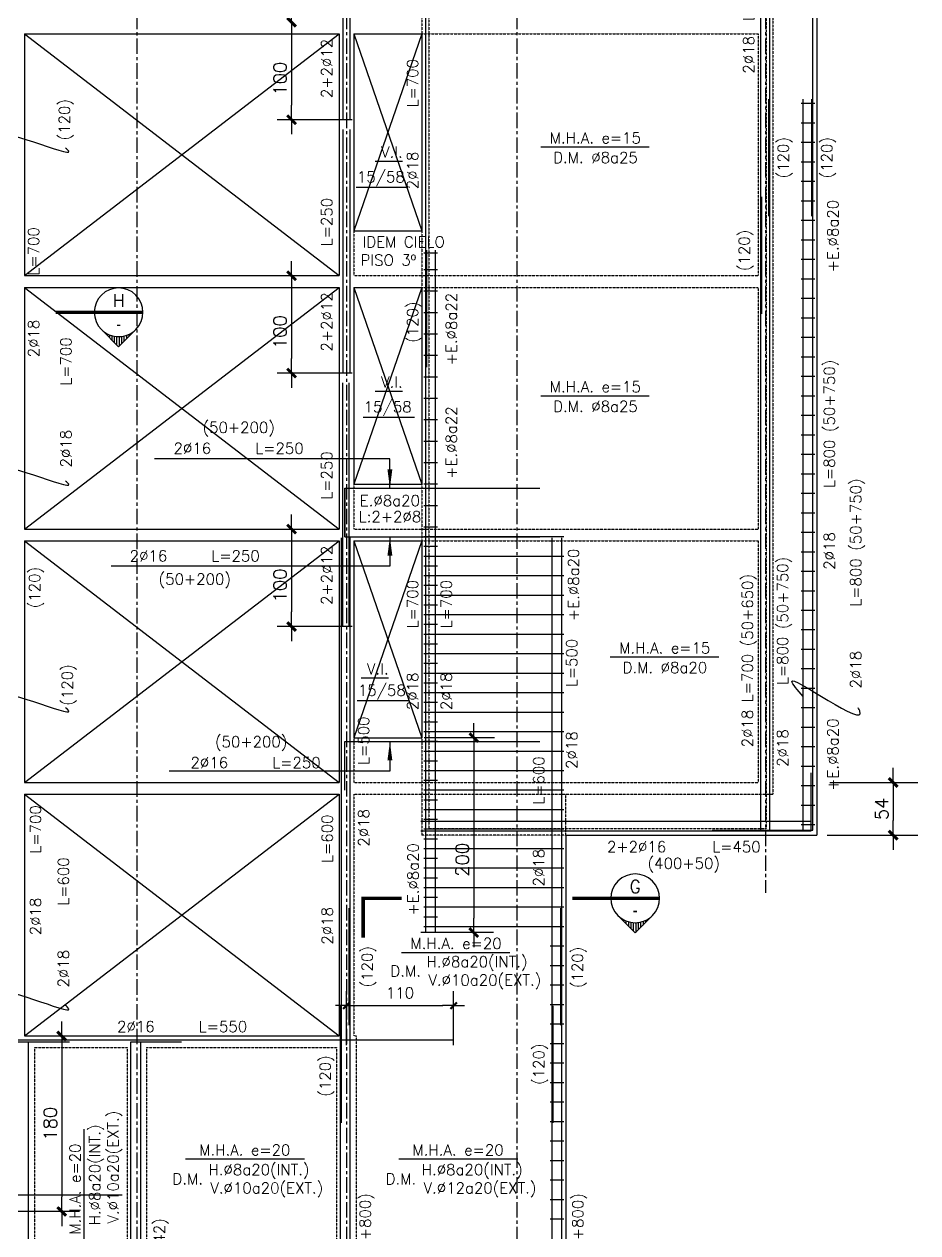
# Model space of a CAD drawing. Header units: millimetres. Extents: x 120 to 6193, y 171 to 3610.
# Drawn here: x 2273 to 3189, y 892 to 2132 of the extents above; entities that cross this region are included whole.
import ezdxf
from ezdxf.enums import TextEntityAlignment as Align

# ---------------------------------------------------------------- set-up
doc = ezdxf.new("R2010")
doc.units = ezdxf.units.MM
doc.header["$LTSCALE"] = 0.5
doc.linetypes.add('CENTER', pattern=[50.8, 31.75, -6.35, 6.35, -6.35])
doc.linetypes.add('DASHED', pattern=[0.75, 0.5, -0.25])
for name, color, linetype in [('CONTORNO', 3, 'Continuous'), ('CONTORNOS', 3, 'Continuous'), ('COTAS1', 2, 'Continuous'), ('Cotas2', 1, 'Continuous'), ('EJES', 1, 'CENTER'), ('fe', 7, 'Continuous'), ('SEGMENTOS1', 2, 'DASHED'), ('TEXTOS-SM', 3, 'Continuous'), ('TEXTOS1', 9, 'Continuous'), ('VANOS', 1, 'Continuous')]:
    doc.layers.add(name, color=color, linetype=linetype)
doc.styles.add('ROMAND', font='romand')
doc.styles.add('ROMANS', font='romans')
doc.styles.add('ROMANS0', font='romans.shx')
doc.styles.get("Standard").update_dxf_attribs({"font": 'techl___.ttf'})
doc.dimstyles.new('ING-50', dxfattribs={"dimscale": 5, "dimtxt": 2.25, "dimasz": 2.25, "dimexe": 3, "dimexo": 0, "dimgap": 1.5, "dimtad": 1, "dimdec": 1, "dimzin": 12, "dimdsep": 46, "dimtxsty": 'ROMANS', "dimblk1": 'TICK1', "dimblk2": 'TICK1', "dimsah": 1, "dimcen": 0.09, "dimclrd": 2, "dimclre": 1, "dimclrt": 3, "dimadec": 1, "dimazin": 3, "dimtfac": 1, "dimtdec": 1, "dimtix": 1, "dimtmove": 2, "dimatfit": 3, "dimfxl": 3, "dimtolj": 1, "dimtzin": 12, "dimarcsym": 0})
doc.dimstyles.new('ING50', dxfattribs={"dimscale": 50, "dimtxt": 0.27, "dimasz": 0.3, "dimexe": 0.2, "dimexo": 1, "dimgap": 0.1, "dimtad": 1, "dimzin": 12, "dimdsep": 46, "dimtxsty": 'ROMANS', "dimblk1": 'TICK1', "dimblk2": 'TICK1', "dimsah": 1, "dimcen": 0.09, "dimse1": 1, "dimse2": 1, "dimclrd": 2, "dimclre": 4, "dimclrt": 3, "dimadec": 0, "dimazin": 0, "dimtfac": 1, "dimtix": 1, "dimtmove": 2, "dimatfit": 3, "dimldrblk": 'TICK1', "dimfxl": 1, "dimtolj": 1, "dimtzin": 12, "dimarcsym": 0})

# ---------------------------------------------------------------- blocks, each defined once
blk = doc.blocks.new('TICK1')
at = {"color": 2}
for points in [[(0, 0), (-1, 0)], [(0, 0), (1, 0)]]:
    blk.add_lwpolyline(points, dxfattribs=at)
at = {"color": 2, "const_width": 0.2}
blk.add_lwpolyline([(-0.3, -0.3), (0.3, 0.3)], dxfattribs=at)
blk = doc.blocks.new('*D12')
at = {"layer": 'COTAS1', "color": 2, "lineweight": -2}
blk.add_line((3164.2, 1339.1), (3164.2, 1315.1), dxfattribs=at)
at = {"layer": 'Defpoints', "color": 0}
for p in [(3175.8, 1354.1), (3164.2, 1300.1), (3175.8, 1300.1)]:
    blk.add_point(p, dxfattribs=at)
at = {"layer": 'COTAS1', "color": 2, "lineweight": -2, "xscale": 15, "yscale": 15, "zscale": 15}
for p, rotation in [((3164.2, 1354.1), 90), ((3164.2, 1300.1), 270)]:
    blk.add_blockref('TICK1', p, dxfattribs=dict(at, rotation=rotation))
at = {"layer": 'COTAS1', "color": 3, "insert": (3152.4, 1327.1), "char_height": 13.5, "attachment_point": 5, "rotation": 90, "style": 'ROMANS'}
blk.add_mtext('\\A1;54', dxfattribs=at)
blk = doc.blocks.new('*D28')
at = {"layer": 'COTAS1', "color": 2, "lineweight": -2}
blk.add_line((2311.3, 1079.1), (2311.3, 929.1), dxfattribs=at)
at = {"layer": 'Defpoints', "color": 0}
for p in [(2322.9, 1094.1), (2311.3, 914.1), (2322.9, 914.1)]:
    blk.add_point(p, dxfattribs=at)
at = {"layer": 'COTAS1', "color": 2, "lineweight": -2, "xscale": 15, "yscale": 15, "zscale": 15}
for p, rotation in [((2311.3, 1094.1), 90), ((2311.3, 914.1), 270)]:
    blk.add_blockref('TICK1', p, dxfattribs=dict(at, rotation=rotation))
at = {"layer": 'COTAS1', "color": 3, "insert": (2299.6, 1004.1), "char_height": 13.5, "attachment_point": 5, "rotation": 90, "style": 'ROMANS'}
blk.add_mtext('\\A1;180', dxfattribs=at)
blk = doc.blocks.new('*D29')
at = {"layer": 'COTAS1', "color": 2, "lineweight": -2}
blk.add_line((2734, 1385.1), (2734, 1215.1), dxfattribs=at)
at = {"layer": 'Defpoints', "color": 0}
for p in [(2745.6, 1400.1), (2734, 1200.1), (2745.6, 1200.1)]:
    blk.add_point(p, dxfattribs=at)
at = {"layer": 'COTAS1', "color": 2, "lineweight": -2, "xscale": 15, "yscale": 15, "zscale": 15}
for p, rotation in [((2734, 1400.1), 90), ((2734, 1200.1), 270)]:
    blk.add_blockref('TICK1', p, dxfattribs=dict(at, rotation=rotation))
at = {"layer": 'COTAS1', "color": 3, "insert": (2722.2, 1274.8), "char_height": 13.5, "attachment_point": 5, "rotation": 90, "style": 'ROMANS'}
blk.add_mtext('\\A1;200', dxfattribs=at)
blk = doc.blocks.new('*D30')
at = {"layer": 'COTAS1', "color": 2, "lineweight": -2}
blk.add_line((2547.1, 1859.1), (2547.1, 1789.1), dxfattribs=at)
at = {"layer": 'Defpoints', "color": 0}
for p in [(2558.7, 1874.1), (2547.1, 1774.1), (2558.7, 1774.1)]:
    blk.add_point(p, dxfattribs=at)
at = {"layer": 'COTAS1', "color": 2, "lineweight": -2, "xscale": 15, "yscale": 15, "zscale": 15}
for p, rotation in [((2547.1, 1874.1), 90), ((2547.1, 1774.1), 270)]:
    blk.add_blockref('TICK1', p, dxfattribs=dict(at, rotation=rotation))
at = {"layer": 'COTAS1', "color": 3, "insert": (2535.3, 1816.2), "char_height": 13.5, "attachment_point": 5, "rotation": 90, "style": 'ROMANS'}
blk.add_mtext('\\A1;100', dxfattribs=at)
blk = doc.blocks.new('*D31')
at = {"layer": 'COTAS1', "color": 2, "lineweight": -2}
blk.add_line((2547.1, 2119.1), (2547.1, 2049.1), dxfattribs=at)
at = {"layer": 'Defpoints', "color": 0}
for p in [(2558.7, 2134.1), (2547.1, 2034.1), (2558.7, 2034.1)]:
    blk.add_point(p, dxfattribs=at)
at = {"layer": 'COTAS1', "color": 2, "lineweight": -2, "xscale": 15, "yscale": 15, "zscale": 15}
for p, rotation in [((2547.1, 2134.1), 90), ((2547.1, 2034.1), 270)]:
    blk.add_blockref('TICK1', p, dxfattribs=dict(at, rotation=rotation))
at = {"layer": 'COTAS1', "color": 3, "insert": (2535.3, 2076.2), "char_height": 13.5, "attachment_point": 5, "rotation": 90, "style": 'ROMANS'}
blk.add_mtext('\\A1;100', dxfattribs=at)
blk = doc.blocks.new('*D32')
at = {"layer": 'COTAS1', "color": 2, "lineweight": -2}
blk.add_line((2547.1, 1599.1), (2547.1, 1529.1), dxfattribs=at)
at = {"layer": 'Defpoints', "color": 0}
for p in [(2558.7, 1614.1), (2547.1, 1514.1), (2558.7, 1514.1)]:
    blk.add_point(p, dxfattribs=at)
at = {"layer": 'COTAS1', "color": 2, "lineweight": -2, "xscale": 15, "yscale": 15, "zscale": 15}
for p, rotation in [((2547.1, 1614.1), 90), ((2547.1, 1514.1), 270)]:
    blk.add_blockref('TICK1', p, dxfattribs=dict(at, rotation=rotation))
at = {"layer": 'COTAS1', "color": 3, "insert": (2535.3, 1556.2), "char_height": 13.5, "attachment_point": 5, "rotation": 90, "style": 'ROMANS'}
blk.add_mtext('\\A1;100', dxfattribs=at)
blk = doc.blocks.new('*D41')
at = {"layer": 'Defpoints', "color": 0, "ltscale": 0.5}
for p in [(2713.3, 1125.2), (2603.3, 1084.7), (2713.3, 1084.7)]:
    blk.add_point(p, dxfattribs=at)
at = {"layer": 'fe', "color": 1, "lineweight": -2, "ltscale": 0.5}
for p, q in [((2603.3, 1084.7), (2603.3, 1140.2)), ((2713.3, 1084.7), (2713.3, 1140.2))]:
    blk.add_line(p, q, dxfattribs=at)
at = {"layer": 'fe', "color": 2, "lineweight": -2, "ltscale": 0.5}
blk.add_line((2614.6, 1125.2), (2702.1, 1125.2), dxfattribs=at)
at = {"layer": 'fe', "color": 2, "lineweight": -2, "ltscale": 0.5, "xscale": 11.25, "yscale": 11.25, "zscale": 11.25, "rotation": 180}
blk.add_blockref('TICK1', (2603.3, 1125.2), dxfattribs=at)
at = {"layer": 'fe', "color": 2, "lineweight": -2, "ltscale": 0.5, "xscale": 11.25, "yscale": 11.25, "zscale": 11.25}
blk.add_blockref('TICK1', (2713.3, 1125.2), dxfattribs=at)
at = {"layer": 'fe', "color": 3, "ltscale": 0.5, "insert": (2658.3, 1138.3), "char_height": 11.25, "attachment_point": 5, "style": 'ROMANS'}
blk.add_mtext('\\A1;110', dxfattribs=at)
blk = doc.blocks.new('FLECHA')
at = {"color": 2}
blk.add_lwpolyline([(0, 0, 0, 5, 0), (19.2, 0, 5, 5, 0)], format="xyseb", dxfattribs=at)
blk = doc.blocks.new('*X84')
at = {"color": 0}
for p, q in [((2590, 1330.5), (2590, 1340.4)), ((2577.5, 1326.9), (2577.5, 1327.9)), ((2580, 1328.2), (2580, 1330.4)), ((2582.5, 1329.2), (2582.5, 1332.9)), ((2585, 1329.9), (2585, 1335.4)), ((2587.5, 1330.3), (2587.5, 1337.9)), ((2592.5, 1330.4), (2592.5, 1338.9)), ((2595, 1330.1), (2595, 1336.4)), ((2597.5, 1329.5), (2597.5, 1333.9)), ((2600, 1328.6), (2600, 1331.4)), ((2602.5, 1327.4), (2602.5, 1328.9)), ((2575, 1325.1), (2575, 1325.4)), ((2605, 1325.9), (2605, 1326.4)), ((2607.5, 1323.8), (2607.5, 1323.9))]:
    blk.add_line(p, q, dxfattribs=at)
blk = doc.blocks.new('corte8')
at = {"color": 2, "linetype": 'Continuous'}
for p, q in [((0, -35.4), (-17.7, -17.7)), ((17.7, -17.7), (0, -35.4))]:
    blk.add_line(p, q, dxfattribs=at)
at = {"color": 2, "linetype": 'Continuous', "const_width": 3.5}
blk.add_lwpolyline([(25, 0), (-64.6, 0)], dxfattribs=at)
at = {"color": 1, "linetype": 'Continuous'}
blk.add_arc((0, 0), 25, 315, 225, dxfattribs=at)
at = {"color": 2, "linetype": 'Continuous'}
blk.add_arc((0, 0), 25, 225, 315, dxfattribs=at)
at = {"color": 2, "linetype": 'Continuous', "rotation": 180}
blk.add_blockref('*X84', (2590.5, 1305.5), dxfattribs=at)
at = {"color": 3, "linetype": 'Continuous', "style": 'ROMAND'}
blk.add_attdef('A', text='', height=13, dxfattribs=at).set_placement((0, 12), align=Align.MIDDLE)
at = {"color": 3, "linetype": 'Continuous'}
blk.add_attdef('-', text='', height=13, dxfattribs=at).set_placement((0, -12), align=Align.MIDDLE)
blk = doc.blocks.new('corte9')
at = {"color": 2, "const_width": 3.51}
blk.add_lwpolyline([(0, 39.5), (0, 0), (40.5, 0)], dxfattribs=at)

msp = doc.modelspace()

# ---------------------------------------------------------------- linework, layer by layer
at = {"layer": 'CONTORNO'}
msp.add_line((2828.32, 1300.111), (2828.32, 540.111), dxfattribs=at)
at = {"layer": 'CONTORNOS', "ltscale": 0.5}
for p, q in [((3085.82, 3235.111), (3085.82, 1300.111)), ((2273.32, 2122.111), (2273.32, 1874.111)), ((2273.32, 2122.111), (2595.82, 2122.111)), ((2595.82, 2122.111), (2595.82, 1874.111)), ((2610.82, 2122.111), (2680.82, 2122.111)), ((2610.82, 2122.111), (2610.82, 1920.111)), ((2680.82, 2122.111), (2680.82, 1920.111)), ((2610.82, 1920.111), (2680.82, 1920.111)), ((2273.32, 1874.111), (2595.82, 1874.111)), ((2273.32, 1862.111), (2273.32, 1614.111)), ((2273.32, 1862.111), (2595.82, 1862.111)), ((2595.82, 1862.111), (2595.82, 1614.111)), ((2610.82, 1862.111), (2680.82, 1862.111)), ((2610.82, 1862.111), (2610.82, 1660.111)), ((2680.82, 1862.111), (2680.82, 1660.111)), ((2610.82, 1660.111), (2680.82, 1660.111)), ((2273.32, 1614.111), (2595.82, 1614.111)), ((2273.32, 1602.111), (2273.32, 1354.111)), ((2273.32, 1602.111), (2595.82, 1602.111)), ((2595.82, 1602.111), (2595.82, 1354.111)), ((2610.82, 1602.111), (2680.82, 1602.111)), ((2610.82, 1602.111), (2610.82, 1400.111)), ((2680.82, 1602.111), (2680.82, 1400.111)), ((2610.82, 1400.111), (2680.82, 1400.111)), ((2273.32, 1354.111), (2595.82, 1354.111)), ((2273.32, 1342.111), (2273.32, 1094.111)), ((2273.32, 1342.111), (2595.82, 1342.111)), ((2595.82, 1342.111), (2595.82, 1094.111)), ((2828.32, 1300.111), (3085.82, 1300.111)), ((2273.32, 1094.111), (2595.82, 1094.111))]:
    msp.add_line(p, q, dxfattribs=at)
at = {"layer": 'Cotas2'}
for p, q in [((3099.299, 1354.111), (3189.48, 1354.111)), ((3096.644, 1300.111), (3189.48, 1300.111))]:
    msp.add_line(p, q, dxfattribs=at)
at = {"layer": 'EJES'}
for p, q in [((2388.32, 3539.873), (2388.32, 346.232)), ((2603.32, 3539.962), (2603.32, 346.232)), ((2778.32, 3539.962), (2778.32, 346.232)), ((3033.32, 3539.962), (3033.32, 1240.893))]:
    msp.add_line(p, q, dxfattribs=at)
at = {"layer": 'fe', "color": 6, "ltscale": 0.5}
for p, q in [((3036.721, 1935.111), (3036.721, 2055.111)), ((3080.82, 1935.111), (3080.82, 2055.111)), ((3029.539, 1835.111), (3029.539, 1955.111)), ((2685.82, 1780.111), (2685.82, 1900.111)), ((2606.32, 1105.111), (2606.32, 1225.111)), ((2823.32, 1105.111), (2823.32, 1225.111)), ((2598.32, 1005.111), (2598.32, 1125.111)), ((2815.32, 1005.111), (2815.32, 1125.111))]:
    msp.add_line(p, q, dxfattribs=at)
at = {"layer": 'fe', "color": 1, "ltscale": 0.5}
for p, q in [((3083.82, 2050.598), (3069.82, 2050.598)), ((2609.162, 2034.111), (2532.324, 2034.111)), ((3083.82, 2030.598), (3069.82, 2030.598)), ((3083.82, 2010.598), (3069.82, 2010.598)), ((3083.82, 1990.598), (3069.82, 1990.598)), ((3083.82, 1970.598), (3069.82, 1970.598)), ((3083.82, 1950.598), (3069.82, 1950.598)), ((3083.82, 1930.598), (3069.82, 1930.598)), ((3083.82, 1910.598), (3069.82, 1910.598)), ((2696.82, 1897.111), (2682.82, 1897.111)), ((3083.82, 1890.598), (3069.82, 1890.598)), ((2696.82, 1880.111), (2682.82, 1880.111)), ((3083.82, 1870.598), (3069.82, 1870.598)), ((2696.82, 1858.111), (2682.82, 1858.111)), ((3083.82, 1850.598), (3069.82, 1850.598)), ((2696.82, 1836.111), (2682.82, 1836.111)), ((3083.82, 1830.598), (3069.82, 1830.598)), ((2696.82, 1814.111), (2682.82, 1814.111)), ((3083.82, 1810.598), (3069.82, 1810.598)), ((2696.82, 1792.111), (2682.82, 1792.111)), ((3083.82, 1790.598), (3069.82, 1790.598)), ((2609.162, 1774.111), (2532.324, 1774.111)), ((2696.82, 1770.111), (2682.82, 1770.111)), ((3083.82, 1770.598), (3069.82, 1770.598)), ((3083.82, 1750.598), (3069.82, 1750.598)), ((2696.82, 1748.111), (2682.82, 1748.111)), ((2696.82, 1726.111), (2682.82, 1726.111)), ((3083.82, 1730.598), (3069.82, 1730.598)), ((2696.82, 1704.111), (2682.82, 1704.111)), ((3083.82, 1710.598), (3069.82, 1710.598)), ((3083.82, 1690.598), (3069.82, 1690.598)), ((2696.82, 1682.111), (2682.82, 1682.111)), ((3083.82, 1670.598), (3069.82, 1670.598)), ((2696.82, 1660.111), (2682.82, 1660.111)), ((3083.82, 1650.598), (3069.82, 1650.598)), ((2696.82, 1638.111), (2682.82, 1638.111)), ((3083.82, 1630.598), (3069.82, 1630.598)), ((2696.82, 1616.111), (2682.82, 1616.111)), ((2826.32, 1606.111), (2682.82, 1606.111)), ((3083.82, 1610.598), (3069.82, 1610.598)), ((2696.82, 1596.111), (2682.82, 1596.111)), ((3083.82, 1590.598), (3069.82, 1590.598)), ((2826.32, 1586.111), (2682.82, 1586.111)), ((2696.82, 1576.111), (2682.82, 1576.111)), ((2826.32, 1566.111), (2682.82, 1566.111)), ((3083.82, 1570.598), (3069.82, 1570.598)), ((2696.82, 1556.111), (2682.82, 1556.111)), ((3083.82, 1550.598), (3069.82, 1550.598)), ((2826.32, 1546.111), (2682.82, 1546.111)), ((2696.82, 1536.111), (2682.82, 1536.111)), ((2826.32, 1526.111), (2682.82, 1526.111)), ((3083.82, 1530.598), (3069.82, 1530.598)), ((2609.162, 1514.111), (2532.324, 1514.111)), ((2696.82, 1516.111), (2682.82, 1516.111)), ((2826.32, 1506.111), (2682.82, 1506.111)), ((3083.82, 1510.598), (3069.82, 1510.598)), ((2696.82, 1496.111), (2682.82, 1496.111)), ((3083.82, 1490.598), (3069.82, 1490.598)), ((2826.32, 1486.111), (2682.82, 1486.111)), ((2696.82, 1476.111), (2682.82, 1476.111)), ((2826.32, 1466.111), (2682.82, 1466.111)), ((3083.82, 1470.598), (3069.82, 1470.598)), ((2696.82, 1456.111), (2682.82, 1456.111)), ((2826.32, 1446.111), (2682.82, 1446.111)), ((3083.82, 1450.598), (3069.82, 1450.598)), ((2696.82, 1436.111), (2682.82, 1436.111)), ((2826.32, 1426.111), (2682.82, 1426.111)), ((3083.82, 1430.598), (3069.82, 1430.598)), ((2696.82, 1416.111), (2682.82, 1416.111)), ((2826.32, 1406.111), (2682.82, 1406.111)), ((3083.82, 1410.598), (3069.82, 1410.598)), ((2696.82, 1396.111), (2682.82, 1396.111)), ((2755.275, 1400.111), (2683.146, 1400.111)), ((3083.82, 1390.598), (3069.82, 1390.598)), ((2826.32, 1386.111), (2682.82, 1386.111)), ((2696.82, 1376.111), (2682.82, 1376.111)), ((2826.32, 1366.111), (2682.82, 1366.111)), ((3083.82, 1370.598), (3069.82, 1370.598)), ((2696.82, 1356.111), (2682.82, 1356.111)), ((2826.32, 1346.111), (2682.82, 1346.111)), ((3083.82, 1350.598), (3069.82, 1350.598)), ((2696.82, 1336.111), (2682.82, 1336.111)), ((3083.82, 1330.598), (3069.82, 1330.598)), ((2826.32, 1326.111), (2682.82, 1326.111)), ((2696.82, 1316.111), (2682.82, 1316.111)), ((2826.32, 1306.111), (2682.82, 1306.111)), ((3083.82, 1310.598), (3069.82, 1310.598)), ((2696.82, 1296.111), (2682.82, 1296.111)), ((2826.32, 1286.111), (2682.82, 1286.111)), ((2696.82, 1276.111), (2682.82, 1276.111)), ((2826.32, 1266.111), (2682.82, 1266.111)), ((2696.82, 1256.111), (2682.82, 1256.111)), ((2826.32, 1246.111), (2682.82, 1246.111)), ((2696.82, 1236.111), (2682.82, 1236.111)), ((2826.32, 1226.111), (2682.82, 1226.111)), ((2696.82, 1216.111), (2682.82, 1216.111)), ((2826.32, 1206.111), (2682.82, 1206.111)), ((2754.074, 1200.111), (2679.542, 1200.111)), ((2826.32, 1186.111), (2812.32, 1186.111)), ((2826.32, 1166.111), (2812.32, 1166.111)), ((2826.32, 1146.111), (2812.32, 1146.111)), ((2826.32, 1126.111), (2812.32, 1126.111)), ((2826.32, 1106.111), (2812.32, 1106.111)), ((2826.32, 1086.111), (2812.32, 1086.111)), ((2826.32, 1066.111), (2812.32, 1066.111)), ((2826.32, 1046.111), (2812.32, 1046.111)), ((2826.32, 1026.111), (2812.32, 1026.111)), ((2826.32, 1006.111), (2812.32, 1006.111)), ((2826.32, 986.111), (2812.32, 986.111)), ((2826.32, 986.111), (2812.32, 986.111)), ((2826.32, 966.111), (2812.32, 966.111)), ((2826.32, 946.111), (2812.32, 946.111)), ((2826.32, 926.111), (2812.32, 926.111)), ((2329.464, 914.111), (2255.903, 914.111)), ((2826.32, 906.111), (2812.32, 906.111))]:
    msp.add_line(p, q, dxfattribs=at)
at = {"layer": 'fe', "ltscale": 0.5}
for points in [[(3037.721, 1935.111), (3037.721, 2635.111)], [(3081.82, 1935.111), (3081.82, 2635.111)], [(2684.82, 1780.111), (2684.82, 2480.111)], [(3028.539, 1835.111), (3028.539, 2435.111)], [(2599.82, 2284.111), (2599.82, 2034.111)], [(2606.82, 2284.111), (2606.82, 2034.111)], [(2987.721, 1305.111), (3037.721, 1305.111), (3037.721, 2055.111)], [(3021.82, 1305.111), (3071.82, 1305.111), (3071.82, 2055.111)], [(3031.82, 1305.111), (3081.82, 1305.111), (3081.82, 2055.111)], [(2599.82, 2024.111), (2599.82, 1774.111)], [(2606.82, 2024.111), (2606.82, 1774.111)], [(2978.539, 1305.111), (3028.539, 1305.111), (3028.539, 1955.111)], [(2684.82, 1200.111), (2684.82, 1900.111)], [(2694.82, 1200.111), (2694.82, 1900.111)], [(2599.282, 1764.111), (2599.282, 1514.111)], [(2605.849, 1764.111), (2605.849, 1514.111)], [(2601.82, 1606.111), (2601.82, 1656.111), (2801.82, 1656.111)], [(2601.82, 1656.105), (2601.82, 1606.105), (2801.82, 1606.105)], [(2598.32, 1005.111), (2598.32, 1605.111)], [(2607.32, 1105.111), (2607.32, 1605.111)], [(2814.32, 1005.111), (2814.32, 1605.111)], [(2824.32, 1105.111), (2824.32, 1605.111)], [(2601.82, 1346.111), (2601.82, 1396.111), (2801.82, 1396.111)], [(3079.82, 1364.111), (3079.82, 1314.111), (2679.82, 1314.111)], [(3079.82, 1354.111), (3079.82, 1304.111), (2679.82, 1304.111)], [(2657.32, 425.111), (2607.32, 425.111), (2607.32, 1225.111)], [(2774.32, 425.111), (2824.32, 425.111), (2824.32, 1225.111)], [(2647.32, 425.111), (2597.32, 425.111), (2597.32, 1125.111)], [(2764.32, 425.111), (2814.32, 425.111), (2814.32, 1125.111)], [(2163.32, 1090.111), (2713.32, 1090.111)], [(2304.82, 425.111), (2263.82, 425.111), (2263.82, 1088.111), (2305.82, 1088.111)], [(2318.32, 425.111), (2277.32, 425.111), (2277.32, 1088.111), (2319.32, 1088.111)], [(2423.32, 425.111), (2382.32, 425.111), (2382.32, 1088.111), (2424.32, 1088.111)], [(2433.32, 425.111), (2392.32, 425.111), (2392.32, 1088.111), (2434.32, 1088.111)], [(2023.32, 931.111), (2373.32, 931.111)]]:
    msp.add_lwpolyline(points, dxfattribs=at)
at = {"layer": 'fe', "color": 2, "ltscale": 0.5}
for points in [[(2262.32, 2003.698), (2250.648, 2017.463), (2316.83, 2003.651), (2315.31, 2004.917)], [(2262.32, 1662.059), (2250.648, 1675.823), (2316.83, 1662.012), (2315.31, 1663.278)], [(3071.82, 1442.363), (3060.186, 1457.62), (3129.908, 1427.519), (3128.258, 1430.818)], [(2262.32, 1429.596), (2250.648, 1443.36), (2316.83, 1429.549), (2315.31, 1430.815)], [(2262.32, 1124.018), (2250.648, 1137.782), (2316.83, 1123.971), (2315.31, 1125.237)]]:
    msp.add_spline(points, degree=3, dxfattribs=at)
at = {"layer": 'SEGMENTOS1'}
for p, q in [((3033.82, 3213.111), (3033.82, 1307.111)), ((3040.82, 3223.111), (3040.82, 1342.111)), ((2687.82, 2909.111), (2687.82, 1307.111)), ((2680.82, 2180.111), (2680.82, 2122.111)), ((2680.82, 2122.111), (3025.82, 2122.111)), ((3025.82, 2122.111), (3025.82, 1874.111)), ((2610.82, 1920.111), (2610.82, 1874.111)), ((2680.82, 1920.111), (2680.82, 1862.111)), ((2610.82, 1874.111), (3025.82, 1874.111)), ((2680.82, 1862.111), (3025.82, 1862.111)), ((3025.82, 1862.111), (3025.82, 1614.111)), ((2610.82, 1660.111), (2610.82, 1614.111)), ((2680.82, 1660.111), (2680.82, 1602.111)), ((2610.82, 1614.111), (3025.82, 1614.111)), ((2680.82, 1602.111), (3025.82, 1602.111)), ((3025.82, 1602.111), (3025.82, 1354.111)), ((2610.82, 1400.111), (2610.82, 1354.111)), ((2680.82, 1400.111), (2680.82, 1300.111)), ((2610.82, 1354.111), (3025.82, 1354.111)), ((2610.82, 1342.111), (3040.82, 1342.111)), ((2610.82, 1342.111), (2610.82, 1094.111)), ((2828.32, 1300.111), (2828.32, 1342.111)), ((2687.82, 1307.111), (3033.82, 1307.111)), ((2828.32, 1300.111), (2680.82, 1300.111)), ((2610.82, 1094.111), (2613.32, 1094.111)), ((2613.32, 1094.111), (2613.32, 500.111)), ((2283.32, 1082.111), (2283.32, 804.111)), ((2283.32, 1082.111), (2378.32, 1082.111)), ((2378.32, 1082.111), (2378.32, 804.111)), ((2398.32, 1082.111), (2398.32, 804.111)), ((2398.32, 1082.111), (2593.32, 1082.111)), ((2593.32, 1082.111), (2593.32, 804.111))]:
    msp.add_line(p, q, dxfattribs=at)
at = {"layer": 'TEXTOS1', "color": 5}
for p, q in [((2802.852, 2006.244), (2914.057, 2006.244)), ((2802.852, 1750.937), (2914.057, 1750.937)), ((2874.021, 1482.976), (2985.226, 1482.976)), ((2659.94, 1179.771), (2771.145, 1179.771)), ((2334.322, 876.123), (2334.322, 998.38)), ((2438.265, 967.908), (2560.522, 967.908)), ((2656.966, 967.908), (2779.224, 967.908))]:
    msp.add_line(p, q, dxfattribs=at)
at = {"layer": 'TEXTOS1', "color": 9}
for p, q in [((2632.936, 1991.552), (2660.923, 1991.552)), ((2613.458, 1964.85), (2666.257, 1964.85)), ((2632.936, 1755.636), (2660.923, 1755.636)), ((2620.442, 1728.934), (2673.241, 1728.934)), ((2618.466, 1461.445), (2646.452, 1461.445)), ((2614.471, 1438.112), (2667.269, 1438.112))]:
    msp.add_line(p, q, dxfattribs=at)
at = {"layer": 'TEXTOS1', "color": 1, "ltscale": 0.5}
for p, q in [((2647.962, 1686.324), (2406.604, 1686.324)), ((2647.962, 1656.111), (2647.962, 1686.324)), ((2647.962, 1606.105), (2647.962, 1576.171)), ((2647.962, 1576.171), (2361.953, 1576.171)), ((2647.962, 1396.111), (2647.962, 1365.898)), ((2647.962, 1365.898), (2421.391, 1365.898))]:
    msp.add_line(p, q, dxfattribs=at)
at = {"layer": 'VANOS', "ltscale": 0.5}
for p, q in [((2273.32, 1874.111), (2595.82, 2122.111)), ((2273.32, 2122.111), (2595.82, 1874.111)), ((2680.82, 2122.111), (2610.82, 1920.111)), ((2610.82, 2122.111), (2680.82, 1920.111)), ((2273.32, 1614.111), (2595.82, 1862.111)), ((2273.32, 1862.111), (2595.82, 1614.111)), ((2680.82, 1862.111), (2610.82, 1660.111)), ((2610.82, 1862.111), (2680.82, 1660.111)), ((2273.32, 1354.111), (2595.82, 1602.111)), ((2273.32, 1602.111), (2595.82, 1354.111)), ((2680.82, 1602.111), (2610.82, 1400.111)), ((2610.82, 1602.111), (2680.82, 1400.111)), ((2273.32, 1094.111), (2595.82, 1342.111)), ((2273.32, 1342.111), (2595.82, 1094.111))]:
    msp.add_line(p, q, dxfattribs=at)

# ---------------------------------------------------------------- block references
at = {"ltscale": 0.5}
for p, values in [((2369.689, 1836.556), {'-': '-', 'A': 'H'}), ((2899.607, 1235.309), {'-': '-', 'A': 'G'})]:
    msp.add_blockref('corte8', p, dxfattribs=at).add_auto_attribs(values)
at = {"ltscale": 0.5, "rotation": 270}
msp.add_blockref('corte9', (2620.503, 1235.309), dxfattribs=at)
at = {"layer": 'TEXTOS1', "color": 1, "ltscale": 0.5, "xscale": -1, "rotation": 270}
msp.add_blockref('FLECHA', (2647.962, 1656.111), dxfattribs=at)
at = {"layer": 'TEXTOS1', "color": 1, "ltscale": 0.5, "rotation": 270}
for p in [(2647.962, 1606.105), (2647.962, 1396.111)]:
    msp.add_blockref('FLECHA', p, dxfattribs=at)

# ---------------------------------------------------------------- texts
at = {"layer": 'fe', "color": 9, "ltscale": 0.5, "style": 'ROMANS0'}
for p in [(2319.707, 2034.111), (3057.039, 1995.111), (3101.712, 1995.111), (3017.048, 1899.97), (2676.82, 1826.4), (2289.113, 1554.111), (2322.664, 1454.111), (2630.271, 1165.111), (2845.936, 1164.398), (2806.32, 1065.111), (2587.179, 1052.983)]:
    msp.add_text('(120)', height=11.25, rotation=90, dxfattribs=at).set_placement(p, align=Align.CENTER)
at = {"layer": 'TEXTOS-SM', "ltscale": 0.5, "style": 'ROMANS0'}
for s, p in [('2+2%%c12     L=250', (2588.82, 2135.076)), ('2%%c18  L=600', (3021.595, 2133.232)), ('2%%c18     L=700', (2676.82, 2029.565)), ('2+2%%c12     L=250', (2588.82, 1875.076)), ('2%%c18     L=700', (2288.101, 1857.098)), ('2%%c18     L=700', (2321.297, 1744.111)), ('2%%c18     L=800 (50+750)', (3104.354, 1680.111)), ('2+2%%c12     L=250', (2588.82, 1615.076)), ('2%%c18     L=800 (50+750)', (3131.434, 1558.334)), ('2%%c18     L=800 (50+750)', (3056.379, 1477.942)), ('2%%C18 L=700 (50+650)', (3020.362, 1479.134)), ('2%%c18     L=700', (2676.82, 1495.131)), ('2%%c18     L=700', (2711.342, 1495.131)), ('2%%c18     L=500', (2840.082, 1434.813)), ('2%%c18     L=500', (2626.694, 1355.111)), ('2%%c18     L=600', (2806.32, 1314.204)), ('2%%c18     L=700', (2290.062, 1264.111)), ('2%%c18     L=600', (2589.32, 1254.545)), ('2%%c18     L=600', (2318.742, 1210.567)), ('2%%c18     L=850 (50+800)', (2628.256, 825.111)), ('2%%c18     L=850 (50+800)', (2846.346, 825.111)), ('2+2%%c18     L=750   (41+667+42)', (2417.17, 760.549))]:
    msp.add_text(s, height=11.25, rotation=90, dxfattribs=at).set_placement(p, align=Align.CENTER)
for s, p in [('(50+200)', (2492.864, 1712.728)), ('2%%c16     L=250', (2492.796, 1691.348)), ('2%%c16     L=250', (2447.736, 1580.974)), ('(50+200)', (2447.804, 1557.138)), ('(50+200)', (2505.684, 1390.253)), ('2%%c16     L=250', (2510.193, 1368.873)), ('2+2%%c16     L=450', (2949.436, 1282.555)), ('(400+50)', (2949.436, 1265.585)), ('2%%c16     L=550', (2434.82, 1098.111))]:
    msp.add_text(s, height=11.25, dxfattribs=at).set_placement(p, align=Align.CENTER)
at = {"layer": 'TEXTOS1', "color": 9, "style": 'ROMANS'}
for s, p in [('M.H.A. e=15', (2858.711, 2009.844)), ('V.I. ', (2653.865, 1995.194)), ('D.M. %%C8a25', (2858.866, 1989.681)), ('15/58', (2638.662, 1969.824)), ('IDEM CIELO', (2662.091, 1903.138)), ('PISO 3º', (2646.305, 1884.463)), ('V.I. ', (2653.865, 1759.278)), ('M.H.A. e=15', (2858.711, 1754.537)), ('15/58', (2645.647, 1733.908)), ('D.M. %%C8a25', (2858.866, 1734.374)), ('E.%%C8a20', (2647.922, 1637.704)), ('L:2+2%%C8', (2648.081, 1621.199)), ('M.H.A. e=15', (2929.88, 1486.576)), ('V.I. ', (2639.395, 1465.087)), ('D.M. %%C8a20', (2930.035, 1466.413)), ('15/58', (2639.675, 1443.086)), ('M.H.A. e=20', (2715.799, 1183.371)), ('H.%%C8a20(INT.)', (2737.328, 1164.629)), ('D.M. ', (2668.035, 1155.154)), ('V.%%C10a20(EXT.)', (2745.372, 1145.83)), ('M.H.A. e=20', (2499.137, 971.508)), ('M.H.A. e=20', (2717.839, 971.508)), ('H.%%C8a20(INT.)', (2513.682, 951.345)), ('H.%%C8a20(INT.)', (2732.384, 951.345)), ('D.M. ', (2444.388, 941.869)), ('V.%%C10a20(EXT.)', (2521.725, 932.545)), ('D.M. ', (2663.09, 941.869)), ('V.%%C12a20(EXT.)', (2740.427, 932.545))]:
    msp.add_text(s, height=11.25, dxfattribs=at).set_placement(p, align=Align.CENTER)
for s, p in [('+E.%%C8a20', (3107.965, 1914.691)), ('+E.%%C8a22', (2716.59, 1819.291)), ('+E.%%C8a22', (2716.59, 1702.901)), ('+E.%%C8a20', (2841.922, 1556.936)), ('+E.%%C8a20', (3107.965, 1382.752)), ('+E.%%C8a20', (2677.353, 1254.82)), ('V.%%C10a20(EXT.)', (2369.685, 959.583)), ('H.%%C8a20(INT.)', (2350.885, 951.54)), ('M.H.A. e=20', (2330.722, 936.996))]:
    msp.add_text(s, height=11.25, rotation=90, dxfattribs=at).set_placement(p, align=Align.CENTER)

# ---------------------------------------------------------------- dimensions: what is measured, and where the dimension line sits
at = {"layer": 'COTAS1'}
for base, p1, p2, picture, middle in [((2547.091, 2034.111), (2558.73, 2134.111), (2558.73, 2034.111), '*D31', (2535.341, 2076.226)), ((2547.091, 1774.111), (2558.73, 1874.111), (2558.73, 1774.111), '*D30', (2535.341, 1816.226)), ((2547.091, 1514.111), (2558.73, 1614.111), (2558.73, 1514.111), '*D32', (2535.341, 1556.226)), ((2733.981, 1200.111), (2745.62, 1400.111), (2745.62, 1200.111), '*D29', (2722.231, 1274.764))]:
    dim = msp.add_linear_dim(base=base, p1=p1, p2=p2, angle=90, dimstyle='ING50', dxfattribs=at)
    dim.commit()
    dim.dimension.update_dxf_attribs({"geometry": picture, "text_midpoint": middle, "dimtype": 160})
for base, p1, p2, picture, middle in [((3164.181, 1300.111), (3175.82, 1354.111), (3175.82, 1300.111), '*D12', (3152.431, 1327.111)), ((2311.306, 914.111), (2322.946, 1094.111), (2322.946, 914.111), '*D28', (2299.556, 1004.111))]:
    dim = msp.add_linear_dim(base=base, p1=p1, p2=p2, angle=90, dimstyle='ING50', dxfattribs=at)
    dim.commit()
    dim.dimension.update_dxf_attribs({"geometry": picture, "text_midpoint": middle})
at = {"layer": 'fe', "ltscale": 0.5}
dim = msp.add_aligned_dim(p1=(2603.32, 1084.704), p2=(2713.32, 1084.704), distance=40.455, dimstyle='ING-50', dxfattribs=at)
dim.commit()
dim.dimension.update_dxf_attribs({"geometry": '*D41', "text_midpoint": (2658.32, 1138.284)})

doc.saveas('drawing.dxf')
